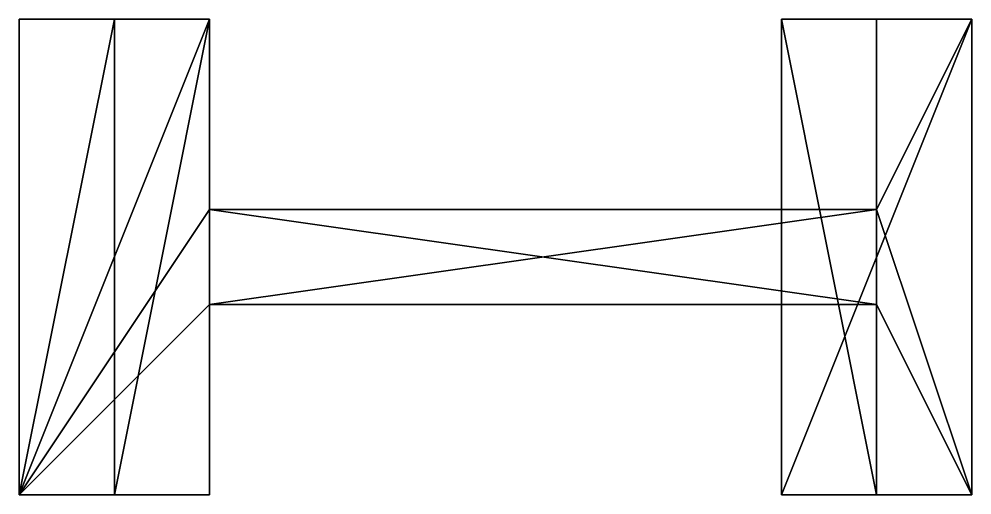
# Model space of a CAD drawing. Extents: x 0 to 10, y 0 to 5.
import ezdxf

# ---------------------------------------------------------------- set-up
doc = ezdxf.new("R2010")
doc.units = 0
doc.layers.get('0').update_dxf_attribs({"linetype": 'CONTINUOUS'})

# ---------------------------------------------------------------- blocks, each defined once
blk = doc.blocks.new('*U10')
at = {"color": 7}
mesh = blk.add_polyface(dxfattribs=at)
corners = [(2, 5), (0, 5), (1, 5, 5), (2, 5, 5), (1, 5, 10), (0, 5, 10), (8, 5, 10), (10, 5, 10), (9, 5, 9), (10, 5), (8, 5, 9), (9, 5)]
mesh.append_faces([[corners[k] for k in face] for face in [(1, 4, 2)]], dxfattribs={"vtx0": -1, "vtx2": -1, "color": 7})
mesh.append_faces([[corners[k] for k in face] for face in [(0, 1, 2), (6, 7, 8), (7, 9, 8)]], dxfattribs={"vtx1": -1, "vtx2": -1, "color": 7})
mesh.append_faces([[corners[k] for k in face] for face in [(2, 3, 0), (1, 5, 4), (8, 10, 6), (9, 11, 8)]], dxfattribs={"vtx2": -1, "color": 7})
mesh = blk.add_polyface(dxfattribs=at)
corners = [(1, 5, 10), (0, 5, 10), (0, 0, 10), (1, 0, 10), (10, 0, 10), (10, 5, 10), (8, 0, 10), (8, 5, 10)]
mesh.append_faces([[corners[k] for k in face] for face in [(4, 5, 6)]], dxfattribs={"vtx1": -1, "color": 7})
mesh.append_faces([[corners[k] for k in face] for face in [(0, 1, 2), (2, 3, 0), (5, 7, 6)]], dxfattribs={"vtx2": -1, "color": 7})
mesh = blk.add_polyface(dxfattribs=at)
corners = [(2, 3), (9, 2), (2, 2), (0, 0), (9, 3), (10, 0), (2, 5), (2, 0), (9, 0), (10, 5), (9, 5), (0, 5)]
mesh.append_faces([[corners[k] for k in face] for face in [(2, 3, 0), (4, 5, 1)]], dxfattribs={"vtx0": -1, "vtx1": -1, "vtx2": -1, "color": 7})
mesh.append_faces([[corners[k] for k in face] for face in [(0, 1, 2), (3, 6, 0), (4, 9, 5)]], dxfattribs={"vtx0": -1, "vtx2": -1, "color": 7})
mesh.append_faces([[corners[k] for k in face] for face in [(0, 4, 1)]], dxfattribs={"vtx1": -1, "vtx2": -1, "color": 7})
mesh.append_faces([[corners[k] for k in face] for face in [(2, 7, 3), (5, 8, 1), (4, 10, 9), (3, 11, 6)]], dxfattribs={"vtx2": -1, "color": 7})
mesh = blk.add_polyface(dxfattribs=at)
corners = [(0, 5, 10), (0, 5), (0, 0, 10), (0, 0)]
mesh.append_faces([[corners[k] for k in face] for face in [(0, 1, 2)]], dxfattribs={"vtx1": -1, "color": 7})
mesh.append_faces([[corners[k] for k in face] for face in [(1, 3, 2)]], dxfattribs={"vtx2": -1, "color": 7})
mesh = blk.add_polyface(dxfattribs=at)
corners = [(1, 5, 10), (1, 0, 5), (1, 0, 10), (1, 5, 5)]
mesh.append_faces([[corners[k] for k in face] for face in [(0, 1, 3)]], dxfattribs={"vtx0": -1, "color": 7})
mesh.append_faces([[corners[k] for k in face] for face in [(0, 2, 1)]], dxfattribs={"vtx2": -1, "color": 7})
mesh = blk.add_polyface(dxfattribs=at)
corners = [(2, 5, 5), (2, 0, 5), (1, 0, 5), (1, 5, 5)]
mesh.append_faces([[corners[k] for k in face] for face in [(0, 2, 1), (2, 0, 3)]], dxfattribs={"vtx0": -1, "color": 7})
mesh = blk.add_polyface(dxfattribs=at)
corners = [(2, 0, 5), (2, 2, 3), (2, 3, 3), (2, 2), (2, 0), (2, 5, 5), (2, 5), (2, 3)]
mesh.append_faces([[corners[k] for k in face] for face in [(0, 1, 2), (0, 3, 1), (2, 5, 0), (2, 6, 5)]], dxfattribs={"vtx0": -1, "vtx2": -1, "color": 7})
mesh.append_faces([[corners[k] for k in face] for face in [(0, 4, 3), (2, 7, 6)]], dxfattribs={"vtx2": -1, "color": 7})
mesh = blk.add_polyface(dxfattribs=at)
corners = [(8, 0, 9), (8, 5, 10), (8, 5, 9), (8, 0, 10)]
mesh.append_faces([[corners[k] for k in face] for face in [(0, 1, 2)]], dxfattribs={"vtx0": -1, "color": 7})
mesh.append_faces([[corners[k] for k in face] for face in [(0, 3, 1)]], dxfattribs={"vtx2": -1, "color": 7})
mesh = blk.add_polyface(dxfattribs=at)
corners = [(8, 5, 9), (9, 0, 9), (9, 5, 9), (8, 0, 9)]
mesh.append_faces([[corners[k] for k in face] for face in [(0, 1, 3)]], dxfattribs={"vtx0": -1, "color": 7})
mesh.append_faces([[corners[k] for k in face] for face in [(0, 2, 1)]], dxfattribs={"vtx2": -1, "color": 7})
mesh = blk.add_polyface(dxfattribs=at)
corners = [(9, 2, 3), (9, 0, 9), (9, 2), (9, 3, 3), (9, 5), (9, 0), (9, 5, 9), (9, 3)]
mesh.append_faces([[corners[k] for k in face] for face in [(1, 2, 5), (4, 1, 6), (3, 4, 7)]], dxfattribs={"vtx0": -1, "color": 7})
mesh.append_faces([[corners[k] for k in face] for face in [(0, 1, 3)]], dxfattribs={"vtx0": -1, "vtx1": -1, "color": 7})
mesh.append_faces([[corners[k] for k in face] for face in [(3, 1, 4)]], dxfattribs={"vtx0": -1, "vtx1": -1, "vtx2": -1, "color": 7})
mesh.append_faces([[corners[k] for k in face] for face in [(0, 2, 1)]], dxfattribs={"vtx1": -1, "vtx2": -1, "color": 7})
mesh = blk.add_polyface(dxfattribs=at)
corners = [(10, 5), (10, 0, 10), (10, 0), (10, 5, 10)]
mesh.append_faces([[corners[k] for k in face] for face in [(0, 1, 2)]], dxfattribs={"vtx0": -1, "color": 7})
mesh.append_faces([[corners[k] for k in face] for face in [(0, 3, 1)]], dxfattribs={"vtx2": -1, "color": 7})
mesh = blk.add_polyface(dxfattribs=at)
corners = [(9, 3, 3), (9, 3), (2, 3), (2, 3, 3)]
mesh.append_faces([[corners[k] for k in face] for face in [(0, 1, 2), (2, 3, 0)]], dxfattribs={"vtx2": -1, "color": 7})
mesh = blk.add_polyface(dxfattribs=at)
corners = [(2, 2, 3), (9, 2, 3), (9, 3, 3), (2, 3, 3)]
mesh.append_faces([[corners[k] for k in face] for face in [(0, 1, 2), (2, 3, 0)]], dxfattribs={"vtx2": -1, "color": 7})
mesh = blk.add_polyface(dxfattribs=at)
corners = [(2, 2), (9, 2), (2, 2, 3), (9, 2, 3)]
mesh.append_faces([[corners[k] for k in face] for face in [(0, 1, 2)]], dxfattribs={"vtx1": -1, "color": 7})
mesh.append_faces([[corners[k] for k in face] for face in [(1, 3, 2)]], dxfattribs={"vtx2": -1, "color": 7})
mesh = blk.add_polyface(dxfattribs=at)
corners = [(1, 0, 5), (0, 0), (2, 0, 5), (1, 0, 10), (2, 0), (0, 0, 10), (9, 0, 9), (10, 0, 10), (8, 0, 9), (10, 0), (9, 0), (8, 0, 10)]
mesh.append_faces([[corners[k] for k in face] for face in [(0, 1, 2), (6, 7, 8)]], dxfattribs={"vtx0": -1, "vtx1": -1, "color": 7})
mesh.append_faces([[corners[k] for k in face] for face in [(6, 9, 7)]], dxfattribs={"vtx0": -1, "vtx2": -1, "color": 7})
mesh.append_faces([[corners[k] for k in face] for face in [(0, 3, 1)]], dxfattribs={"vtx1": -1, "vtx2": -1, "color": 7})
mesh.append_faces([[corners[k] for k in face] for face in [(1, 4, 2), (3, 5, 1), (6, 10, 9), (7, 11, 8)]], dxfattribs={"vtx2": -1, "color": 7})

msp = doc.modelspace()

# ---------------------------------------------------------------- block references
msp.add_blockref('*U10', (0, 0))

doc.saveas('drawing.dxf')
